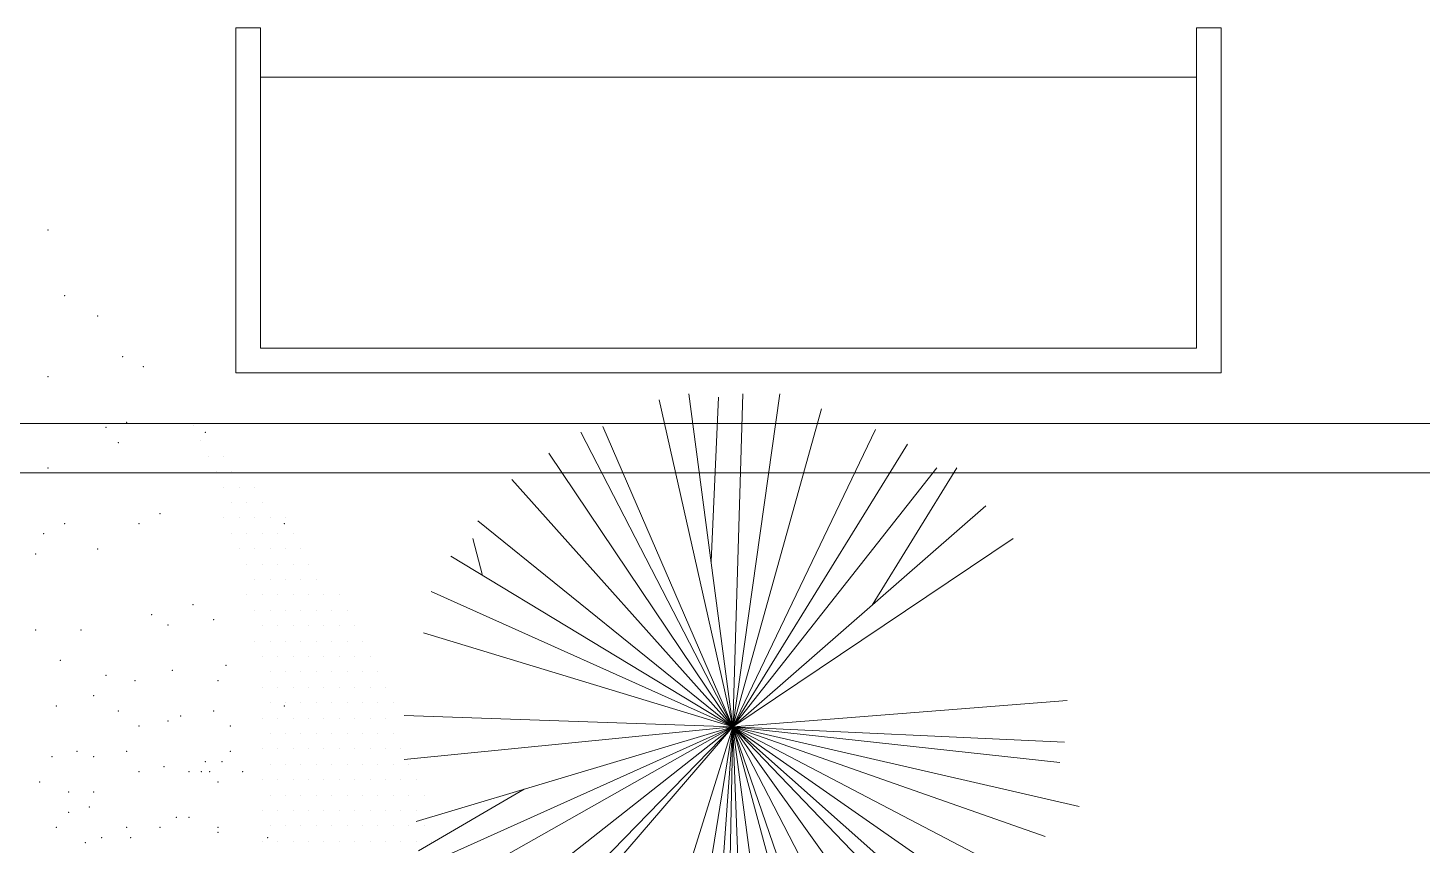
# Model space of a CAD drawing. Header units: metres. Extents: x 599 to 707, y 227 to 318.
# Drawn here: x 655.815 to 658.645, y 251.255 to 252.914 of the extents above; entities that cross this region are included whole.
import ezdxf

# ---------------------------------------------------------------- set-up
doc = ezdxf.new("R2010")
doc.units = ezdxf.units.M
doc.layers.get('0').update_dxf_attribs({"lineweight": 0})
for name, color, linetype, lineweight in [('banqueta', 252, 'Continuous', 9), ('gradas', 35, 'Continuous', 5), ('vegetacion', 74, 'Continuous', 0)]:
    doc.layers.add(name, color=color, linetype=linetype, lineweight=lineweight)

# ---------------------------------------------------------------- blocks, each defined once
blk = doc.blocks.new('Shrub1')
for p, q in [((0, 0), (-0.02488, 0.11056)), ((0, 0), (-0.01489, 0.1126)), ((-0.00739, 0.05587), (-0.0049, 0.11152)), ((0, 0), (0.0034, 0.1126)), ((0, 0), (0.01589, 0.1126)), ((0, 0), (0.02998, 0.10756)), ((0, 0), (-0.05146, 0.09965)), ((0, 0), (-0.04397, 0.10156)), ((0, 0), (0.04826, 0.1006)), ((0, 0), (0.05905, 0.09557)), ((0, 0), (-0.06225, 0.09257)), ((0, 0), (0.06905, 0.08765)), ((0.04711, 0.0411), (0.07574, 0.08765)), ((0, 0), (-0.07474, 0.0837)), ((0, 0), (0.08563, 0.0747)), ((0, 0), (-0.08633, 0.06967)), ((-0.08476, 0.05123), (-0.08803, 0.06367)), ((0, 0), (0.09483, 0.06367)), ((0, 0), (-0.09543, 0.05768)), ((0, 0), (-0.10212, 0.04581)), ((0, 0), (-0.10462, 0.03178)), ((-0.10462, 0.03178), (-0.10462, 0.03178)), ((0, 0), (0.11311, 0.00887)), ((0, 0), (-0.11121, 0.00384)), ((0, 0), (-0.11121, -0.01103)), ((0, 0), (-0.10712, -0.03202)), ((0, 0), (-0.10212, -0.04593)), ((0, 0), (-0.09713, -0.05492)), ((0, 0), (-0.08633, -0.06787)), ((0, 0), (-0.07884, -0.08082)), ((0, 0), (-0.07224, -0.08382)), ((0, 0), (-0.03317, -0.10576)), ((0, 0), (-0.01739, -0.10684)), ((0, 0), (-0.00819, -0.11284)), ((0, 0), (-0.0024, -0.11176)), ((0, 0), (0.11221, -0.00516)), ((0, 0), (0.11061, -0.01211)), ((0, 0), (0.10562, -0.03705)), ((0, 0), (0.10142, -0.053)), ((0, 0), (0.09313, -0.06487)), ((0, 0), (0.01509, -0.11475)), ((0, 0), (0.0042, -0.10984)), ((0, 0), (0.05156, -0.09977)), ((0, 0), (0.06575, -0.09185)), ((0, 0), (0.08154, -0.0849)), ((0, 0), (0.03667, -0.10684)), ((0, 0), (0.08903, -0.0789)), ((0, 0), (0.11721, -0.02698)), ((0, 0), (0.02918, -0.1078)), ((-0.07061, -0.0211), (-0.10632, -0.04197)), ((0.06845, -0.04768), (0.08653, -0.06895)), ((-0.02175, -0.06932), (-0.02398, -0.10684))]:
    blk.add_line(p, q)

msp = doc.modelspace()

# ---------------------------------------------------------------- linework, layer by layer
at = {"layer": 'banqueta'}
for p, q in [((649.7146, 252.1109), (661.3506, 252.1109)), ((649.7146, 252.0109), (661.2768, 252.0109))]:
    msp.add_line(p, q, dxfattribs=at)
at = {"layer": 'gradas'}
for p, q in [((656.2369, 252.2135), (656.2369, 252.9135)), ((656.2369, 252.9135), (656.2869, 252.9135)), ((656.2869, 252.2635), (656.2869, 252.9135)), ((658.1869, 252.9135), (658.1869, 252.2635)), ((658.1869, 252.9135), (658.2369, 252.9135)), ((658.2369, 252.9135), (658.2369, 252.2135)), ((656.2869, 252.8135), (658.1869, 252.8135)), ((658.1869, 252.2635), (656.2869, 252.2635)), ((658.2369, 252.2135), (656.2369, 252.2135))]:
    msp.add_line(p, q, dxfattribs=at)
at = {"layer": 'vegetacion', "color": 0}
for p, q in [((656.1501, 252.1068), (656.1501, 252.1068)), ((656.1658, 252.0756), (656.1658, 252.0756)), ((656.1814, 252.0443), (656.1814, 252.0443)), ((656.2126, 252.0443), (656.2126, 252.0443)), ((656.197, 252.0131), (656.197, 252.0131)), ((656.2283, 252.0131), (656.2283, 252.0131)), ((656.2126, 251.9818), (656.2126, 251.9818)), ((656.2439, 251.9818), (656.2439, 251.9818)), ((656.2751, 251.9818), (656.2751, 251.9818)), ((656.2283, 251.9506), (656.2283, 251.9506)), ((656.2595, 251.9506), (656.2595, 251.9506)), ((656.2908, 251.9506), (656.2908, 251.9506)), ((656.2126, 251.9193), (656.2126, 251.9193)), ((656.2439, 251.9193), (656.2439, 251.9193)), ((656.2751, 251.9193), (656.2751, 251.9193)), ((656.3064, 251.9193), (656.3064, 251.9193)), ((656.3376, 251.9193), (656.3376, 251.9193)), ((656.2283, 251.8881), (656.2283, 251.8881)), ((656.2595, 251.8881), (656.2595, 251.8881)), ((656.2908, 251.8881), (656.2908, 251.8881)), ((656.322, 251.8881), (656.322, 251.8881)), ((656.3533, 251.8881), (656.3533, 251.8881)), ((656.2439, 251.8568), (656.2439, 251.8568)), ((656.2751, 251.8568), (656.2751, 251.8568)), ((656.3064, 251.8568), (656.3064, 251.8568)), ((656.3376, 251.8568), (656.3376, 251.8568)), ((656.3689, 251.8568), (656.3689, 251.8568)), ((656.2595, 251.8256), (656.2595, 251.8256)), ((656.2908, 251.8256), (656.2908, 251.8256)), ((656.322, 251.8256), (656.322, 251.8256)), ((656.3533, 251.8256), (656.3533, 251.8256)), ((656.3845, 251.8256), (656.3845, 251.8256)), ((656.2751, 251.7943), (656.2751, 251.7943)), ((656.3064, 251.7943), (656.3064, 251.7943)), ((656.3376, 251.7943), (656.3376, 251.7943)), ((656.3689, 251.7943), (656.3689, 251.7943)), ((656.4001, 251.7943), (656.4001, 251.7943)), ((656.2595, 251.7631), (656.2595, 251.7631)), ((656.2908, 251.7631), (656.2908, 251.7631)), ((656.322, 251.7631), (656.322, 251.7631)), ((656.3533, 251.7631), (656.3533, 251.7631)), ((656.3845, 251.7631), (656.3845, 251.7631)), ((656.4158, 251.7631), (656.4158, 251.7631)), ((656.447, 251.7631), (656.447, 251.7631)), ((656.2751, 251.7318), (656.2751, 251.7318)), ((656.3064, 251.7318), (656.3064, 251.7318)), ((656.3376, 251.7318), (656.3376, 251.7318)), ((656.3689, 251.7318), (656.3689, 251.7318)), ((656.4001, 251.7318), (656.4001, 251.7318)), ((656.4314, 251.7318), (656.4314, 251.7318)), ((656.4626, 251.7318), (656.4626, 251.7318)), ((656.2908, 251.7006), (656.2908, 251.7006)), ((656.322, 251.7006), (656.322, 251.7006)), ((656.3533, 251.7006), (656.3533, 251.7006)), ((656.3845, 251.7006), (656.3845, 251.7006)), ((656.4158, 251.7006), (656.4158, 251.7006)), ((656.447, 251.7006), (656.447, 251.7006)), ((656.4783, 251.7006), (656.4783, 251.7006)), ((656.2751, 251.6693), (656.2751, 251.6693)), ((656.3064, 251.6693), (656.3064, 251.6693)), ((656.3376, 251.6693), (656.3376, 251.6693)), ((656.3689, 251.6693), (656.3689, 251.6693)), ((656.4001, 251.6693), (656.4001, 251.6693)), ((656.4314, 251.6693), (656.4314, 251.6693)), ((656.4626, 251.6693), (656.4626, 251.6693)), ((656.4939, 251.6693), (656.4939, 251.6693)), ((656.2908, 251.6381), (656.2908, 251.6381)), ((656.322, 251.6381), (656.322, 251.6381)), ((656.3533, 251.6381), (656.3533, 251.6381)), ((656.3845, 251.6381), (656.3845, 251.6381)), ((656.4158, 251.6381), (656.4158, 251.6381)), ((656.447, 251.6381), (656.447, 251.6381)), ((656.4783, 251.6381), (656.4783, 251.6381)), ((656.5095, 251.6381), (656.5095, 251.6381)), ((656.3064, 251.6068), (656.3064, 251.6068)), ((656.3376, 251.6068), (656.3376, 251.6068)), ((656.3689, 251.6068), (656.3689, 251.6068)), ((656.4001, 251.6068), (656.4001, 251.6068)), ((656.4314, 251.6068), (656.4314, 251.6068)), ((656.4626, 251.6068), (656.4626, 251.6068)), ((656.4939, 251.6068), (656.4939, 251.6068)), ((656.5251, 251.6068), (656.5251, 251.6068)), ((656.2908, 251.5756), (656.2908, 251.5756)), ((656.322, 251.5756), (656.322, 251.5756)), ((656.3533, 251.5756), (656.3533, 251.5756)), ((656.3845, 251.5756), (656.3845, 251.5756)), ((656.4158, 251.5756), (656.4158, 251.5756)), ((656.447, 251.5756), (656.447, 251.5756)), ((656.4783, 251.5756), (656.4783, 251.5756)), ((656.5095, 251.5756), (656.5095, 251.5756)), ((656.5408, 251.5756), (656.5408, 251.5756)), ((656.3064, 251.5443), (656.3064, 251.5443)), ((656.3376, 251.5443), (656.3376, 251.5443)), ((656.3689, 251.5443), (656.3689, 251.5443)), ((656.4001, 251.5443), (656.4001, 251.5443)), ((656.4314, 251.5443), (656.4314, 251.5443)), ((656.4626, 251.5443), (656.4626, 251.5443)), ((656.4939, 251.5443), (656.4939, 251.5443)), ((656.5251, 251.5443), (656.5251, 251.5443)), ((656.5564, 251.5443), (656.5564, 251.5443)), ((656.2908, 251.5131), (656.2908, 251.5131)), ((656.322, 251.5131), (656.322, 251.5131)), ((656.3533, 251.5131), (656.3533, 251.5131)), ((656.3845, 251.5131), (656.3845, 251.5131)), ((656.4158, 251.5131), (656.4158, 251.5131)), ((656.447, 251.5131), (656.447, 251.5131)), ((656.4783, 251.5131), (656.4783, 251.5131)), ((656.5095, 251.5131), (656.5095, 251.5131)), ((656.5408, 251.5131), (656.5408, 251.5131)), ((656.3064, 251.4818), (656.3064, 251.4818)), ((656.3376, 251.4818), (656.3376, 251.4818)), ((656.3689, 251.4818), (656.3689, 251.4818)), ((656.4001, 251.4818), (656.4001, 251.4818)), ((656.4314, 251.4818), (656.4314, 251.4818)), ((656.4626, 251.4818), (656.4626, 251.4818)), ((656.4939, 251.4818), (656.4939, 251.4818)), ((656.5251, 251.4818), (656.5251, 251.4818)), ((656.5564, 251.4818), (656.5564, 251.4818)), ((656.2908, 251.4506), (656.2908, 251.4506)), ((656.322, 251.4506), (656.322, 251.4506)), ((656.3533, 251.4506), (656.3533, 251.4506)), ((656.3845, 251.4506), (656.3845, 251.4506)), ((656.4158, 251.4506), (656.4158, 251.4506)), ((656.447, 251.4506), (656.447, 251.4506)), ((656.4783, 251.4506), (656.4783, 251.4506)), ((656.5095, 251.4506), (656.5095, 251.4506)), ((656.5408, 251.4506), (656.5408, 251.4506)), ((656.572, 251.4506), (656.572, 251.4506)), ((656.3064, 251.4193), (656.3064, 251.4193)), ((656.3376, 251.4193), (656.3376, 251.4193)), ((656.3689, 251.4193), (656.3689, 251.4193)), ((656.4001, 251.4193), (656.4001, 251.4193)), ((656.4314, 251.4193), (656.4314, 251.4193)), ((656.4626, 251.4193), (656.4626, 251.4193)), ((656.4939, 251.4193), (656.4939, 251.4193)), ((656.5251, 251.4193), (656.5251, 251.4193)), ((656.5564, 251.4193), (656.5564, 251.4193)), ((656.5876, 251.4193), (656.5876, 251.4193)), ((656.2908, 251.3881), (656.2908, 251.3881)), ((656.322, 251.3881), (656.322, 251.3881)), ((656.3533, 251.3881), (656.3533, 251.3881)), ((656.3845, 251.3881), (656.3845, 251.3881)), ((656.4158, 251.3881), (656.4158, 251.3881)), ((656.447, 251.3881), (656.447, 251.3881)), ((656.4783, 251.3881), (656.4783, 251.3881)), ((656.5095, 251.3881), (656.5095, 251.3881)), ((656.5408, 251.3881), (656.5408, 251.3881)), ((656.572, 251.3881), (656.572, 251.3881)), ((656.6033, 251.3881), (656.6033, 251.3881)), ((656.3064, 251.3568), (656.3064, 251.3568)), ((656.3376, 251.3568), (656.3376, 251.3568)), ((656.3689, 251.3568), (656.3689, 251.3568)), ((656.4001, 251.3568), (656.4001, 251.3568)), ((656.4314, 251.3568), (656.4314, 251.3568)), ((656.4626, 251.3568), (656.4626, 251.3568)), ((656.4939, 251.3568), (656.4939, 251.3568)), ((656.5251, 251.3568), (656.5251, 251.3568)), ((656.5564, 251.3568), (656.5564, 251.3568)), ((656.5876, 251.3568), (656.5876, 251.3568)), ((656.6189, 251.3568), (656.6189, 251.3568)), ((656.2908, 251.3256), (656.2908, 251.3256)), ((656.322, 251.3256), (656.322, 251.3256)), ((656.3533, 251.3256), (656.3533, 251.3256)), ((656.3845, 251.3256), (656.3845, 251.3256)), ((656.4158, 251.3256), (656.4158, 251.3256)), ((656.447, 251.3256), (656.447, 251.3256)), ((656.4783, 251.3256), (656.4783, 251.3256)), ((656.5095, 251.3256), (656.5095, 251.3256)), ((656.5408, 251.3256), (656.5408, 251.3256)), ((656.572, 251.3256), (656.572, 251.3256)), ((656.6033, 251.3256), (656.6033, 251.3256)), ((656.3064, 251.2943), (656.3064, 251.2943)), ((656.3376, 251.2943), (656.3376, 251.2943)), ((656.3689, 251.2943), (656.3689, 251.2943)), ((656.4001, 251.2943), (656.4001, 251.2943)), ((656.4314, 251.2943), (656.4314, 251.2943)), ((656.4626, 251.2943), (656.4626, 251.2943)), ((656.4939, 251.2943), (656.4939, 251.2943)), ((656.5251, 251.2943), (656.5251, 251.2943)), ((656.5564, 251.2943), (656.5564, 251.2943)), ((656.5876, 251.2943), (656.5876, 251.2943)), ((656.6189, 251.2943), (656.6189, 251.2943)), ((656.2908, 251.2631), (656.2908, 251.2631)), ((656.322, 251.2631), (656.322, 251.2631)), ((656.3533, 251.2631), (656.3533, 251.2631)), ((656.3845, 251.2631), (656.3845, 251.2631)), ((656.4158, 251.2631), (656.4158, 251.2631)), ((656.447, 251.2631), (656.447, 251.2631)), ((656.4783, 251.2631), (656.4783, 251.2631)), ((656.5095, 251.2631), (656.5095, 251.2631)), ((656.5408, 251.2631), (656.5408, 251.2631)), ((656.572, 251.2631), (656.572, 251.2631)), ((656.6033, 251.2631), (656.6033, 251.2631)), ((656.6345, 251.2631), (656.6345, 251.2631))]:
    msp.add_line(p, q, dxfattribs=at)
at = {"layer": 'vegetacion'}
for p in [(655.8554, 252.5035), (655.8891, 252.3699), (655.9564, 252.3288), (656.0069, 252.2466), (655.8554, 252.2055), (656.0489, 252.2261), (655.9732, 252.1028), (656.0153, 252.1131), (656.1752, 252.0925), (655.9985, 252.072), (655.8554, 252.0206), (656.0826, 251.9281), (655.8891, 251.9076), (656.0405, 251.9076), (656.335, 251.9076), (655.847, 251.8871), (655.8302, 251.846), (655.9564, 251.8562), (656.0658, 251.7227), (656.1499, 251.7432), (655.8302, 251.6918), (655.9227, 251.6918), (656.0994, 251.7021), (656.192, 251.7124), (655.8807, 251.6302), (656.1078, 251.6097), (656.2172, 251.6199), (655.9732, 251.5994), (656.0321, 251.5891), (656.2004, 251.5891), (655.948, 251.5583), (655.8723, 251.5377), (655.9985, 251.5275), (656.192, 251.5275), (656.335, 251.5377), (656.0405, 251.4966), (656.0994, 251.5069), (656.1247, 251.5172), (656.2256, 251.4966), (655.9143, 251.4453), (656.0153, 251.4453), (656.2256, 251.4453), (655.8638, 251.435), (655.948, 251.435), (656.091, 251.4145), (656.1752, 251.4247), (656.2088, 251.4247), (655.8386, 251.3836), (656.0405, 251.4042), (656.1415, 251.4042), (656.1667, 251.4042), (656.1836, 251.4042), (656.2004, 251.3836), (656.2004, 251.3836), (656.2509, 251.4042), (655.8975, 251.3631), (655.948, 251.3631), (655.9396, 251.3323), (655.8975, 251.322), (656.1163, 251.3117), (656.1415, 251.3117), (656.1415, 251.3117), (655.8723, 251.2912), (655.9648, 251.2706), (656.0153, 251.2912), (656.0237, 251.2706), (656.0826, 251.2912), (656.2004, 251.2912), (656.2004, 251.2809), (656.3014, 251.2706), (655.9312, 251.2603)]:
    msp.add_point(p, dxfattribs=at)

# ---------------------------------------------------------------- block references
at = {"layer": 'vegetacion', "xscale": 6, "yscale": 6, "zscale": 6}
msp.add_blockref('Shrub1', (657.2458, 251.4952), dxfattribs=at)

doc.saveas('drawing.dxf')
